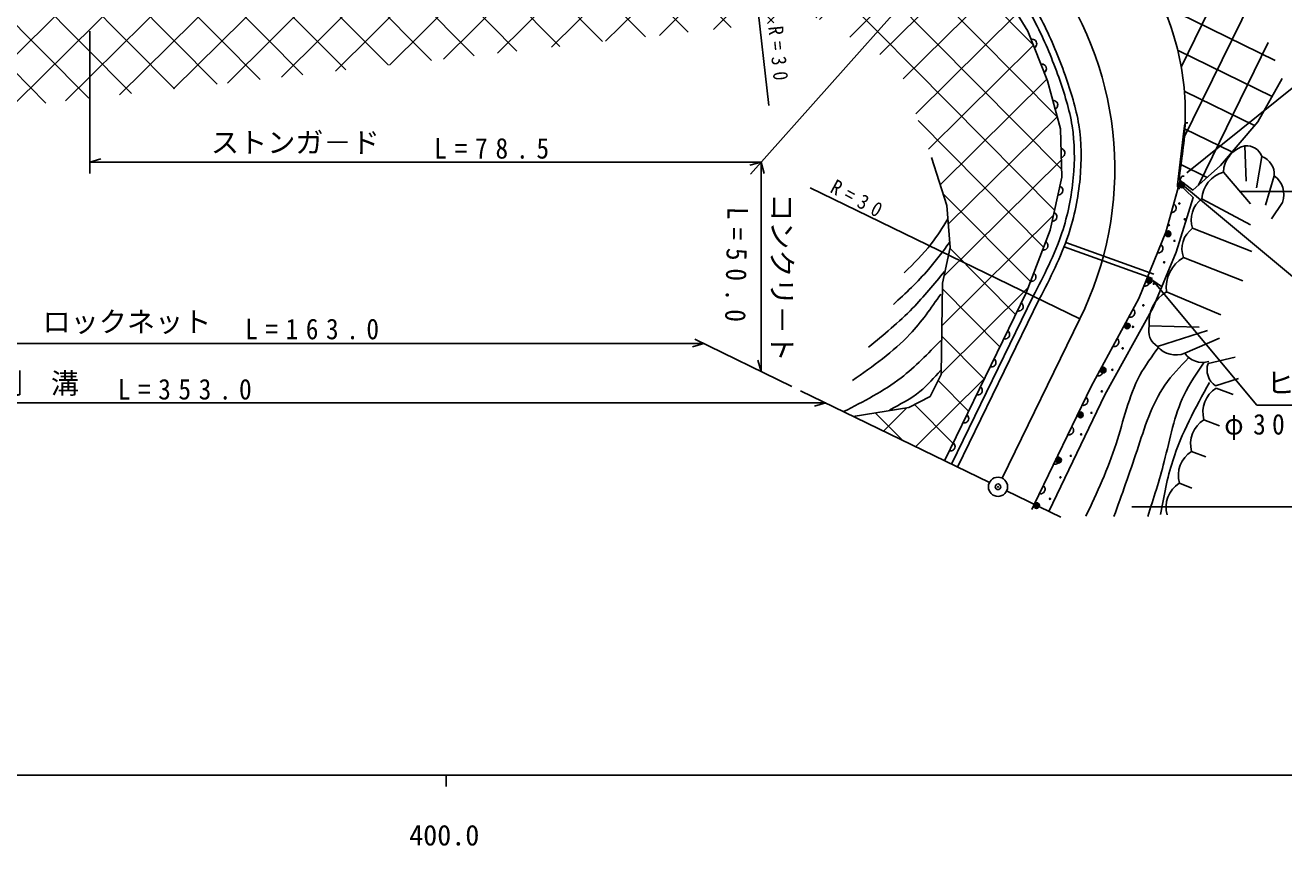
# Model space of a CAD drawing. Units: millimetres, scale not verified. Extents: x 40000 to 680000, y 20000 to 380000.
# Drawn here: x 430600 to 542453, y 198715 to 271673 of the extents above; entities that cross this region are included whole.
import ezdxf
from ezdxf.enums import TextEntityAlignment as Align

# ---------------------------------------------------------------- set-up
doc = ezdxf.new("R2010")
doc.units = ezdxf.units.MM
doc.header["$LTSCALE"] = 1000
doc.header["$PDMODE"] = 32
doc.header["$PDSIZE"] = 500
doc.layers.add('M-BGD', color=7, linetype='Continuous', lineweight=25)
doc.layers.add('M-TTL-BAND', color=7, linetype='Continuous', lineweight=25)
doc.layers.add('M-OTRS', color=6, linetype='Continuous')
doc.styles.add('ＭＳ ゴシック', font='')
doc.styles.get('ＭＳ ゴシック').set_extended_font_data('MS Gothic')

msp = doc.modelspace()

# ---------------------------------------------------------------- hatches: boundary and pattern name
at = {"layer": 'M-BGD'}
h = msp.add_hatch(dxfattribs=at)
h.set_pattern_fill('USER', color=256, style=0, pattern_type=2)
h.set_pattern_definition([(153.9465, (-17164, 822254), (-1317.63, -2695.153), []), (243.9465, (-17164, 822254), (2695.153, -1317.63), [])])
h.paths.add_polyline_path([(517102, 287630), (521024, 285157), (523569, 283340), (526581, 280691), (529438, 277470), (531723, 273367), (532918, 269887), (533645, 266355), (533697, 262927), (533068, 257976), (534372, 257006), (536813, 259187), (540138, 263083), (542319, 266926), (535359, 284690), (524556, 290767), (519310, 292689)])
h = msp.add_hatch(dxfattribs=at)
h.set_pattern_fill('USER', color=256, style=0, pattern_type=2)
h.set_pattern_definition([(224.7129, (-7607, 773189), (2110.664, -2131.923), []), (314.7129, (-7607, 773189), (2131.923, 2110.664), [])])
h.paths.add_polyline_path([(406016, 274215), (413474, 274929), (436494, 277823), (436533, 277123), (482659, 282924), (499306, 282841), (504899, 282073), (509407, 280395), (513435, 278045), (517271, 275120), (519716, 271140), (521443, 266729), (522593, 262461), (522737, 258145), (521682, 253446), (519549, 247873), (512287, 232954), (504195, 236893), (509138, 237697), (511023, 238668), (511994, 240610), (512108, 248722), (512794, 251921), (512508, 255634), (511137, 259919), (508197, 268117), (500953, 272311), (430234, 264505), (424589, 267102), (419451, 268513), (413693, 269078), (406016, 268626)])

# ---------------------------------------------------------------- linework, layer by layer
for p, q in [((493942, 288674), (496677, 264541)), ((495050, 258433), (511849, 277298)), ((436338, 271146), (436338, 258495)), ((545784, 268169), (533833, 258552)), ((538993, 260959), (539114, 257804)), ((436338, 259495), (437338, 259775)), ((540510, 259988), (540024, 257197)), ((436338, 259495), (495996, 259495)), ((495996, 259495), (494996, 259215)), ((495996, 240885), (495996, 259495)), ((495996, 259495), (496276, 258495)), ((537081, 258592), (539478, 255801)), ((533138, 257533), (531953, 253271)), ((533272, 258014), (533138, 257533)), ((545037, 247815), (533272, 257619)), ((541602, 258289), (540813, 255680)), ((500364, 257212), (524314, 245553)), ((535170, 256226), (539478, 253920)), ((538616, 256896), (564047, 256896)), ((542330, 255922), (541359, 254466)), ((531953, 253271), (529581, 247378)), ((534350, 253616), (539600, 251553)), ((522935, 251979), (530778, 249162)), ((523070, 252355), (530913, 249538)), ((533531, 251007), (538811, 248944)), ((530826, 248966), (531682, 248378)), ((519549, 247873), (512287, 232954)), ((512917, 232648), (520178, 247566)), ((513456, 232385), (520718, 247304)), ((529581, 247378), (525319, 239559)), ((532014, 247973), (536869, 245909)), ((524314, 245553), (517425, 231399)), ((530497, 244938), (534927, 244817)), ((531225, 243118), (535655, 244514)), ((533653, 242511), (536747, 243846)), ((405470, 243363), (490904, 243363)), ((490904, 243363), (489904, 243083)), ((498729, 239554), (490105, 243752)), ((495996, 240885), (495716, 241885)), ((535716, 241601), (538143, 242147)), ((525319, 239559), (520262, 229073)), ((536383, 239598), (538415, 240276)), ((536444, 239416), (537952, 238833)), ((516288, 231007), (499513, 239172)), ((501738, 238089), (427031, 238089)), ((501738, 238089), (500738, 237809)), ((535352, 236594), (536731, 236060)), ((534259, 233773), (535511, 233288)), ((533167, 230951), (534291, 230516)), ((517817, 230263), (522625, 227922)), ((520262, 229073), (520044, 228622)), ((564047, 228855), (528958, 228855))]:
    msp.add_line(p, q, dxfattribs=at)
for points in [[(513435, 278045), (517271, 275120), (519716, 271140), (521443, 266729), (522593, 262461), (522737, 258145), (521682, 253446), (519549, 247873), (512287, 232954)], [(520294, 269665), (520371, 269730), (520428, 269804), (520474, 269907), (520489, 269999), (520484, 270100), (520437, 270220), (520373, 270297), (520299, 270354), (520195, 270400), (520103, 270415), (520002, 270410)], [(521157, 267459), (521234, 267524), (521292, 267598), (521337, 267701), (521352, 267793), (521347, 267895), (521301, 268014), (521236, 268091), (521162, 268148), (521058, 268194), (520966, 268209), (520865, 268204)], [(542319, 266926), (540138, 263083), (536813, 259187), (534372, 257006), (533128, 257940)], [(522122, 264209), (522206, 264265), (522271, 264332), (522328, 264430), (522353, 264520), (522359, 264621), (522326, 264744), (522270, 264829), (522203, 264893), (522105, 264950), (522015, 264975), (521914, 264981)], [(533635, 262732), (533645, 262811), (533661, 262860), (533697, 262916), (533732, 262952), (533775, 262977), (533838, 263000), (533889, 263004), (533919, 263000)], [(533635, 262732), (533576, 262235), (533068, 257976), (533009, 257479)], [(522679, 259904), (522774, 259939), (522852, 259989), (522929, 260072), (522974, 260154), (523003, 260251), (522999, 260378), (522964, 260473), (522913, 260552), (522831, 260629), (522749, 260674), (522652, 260703)], [(504195, 236893), (509138, 237697), (511023, 238668), (511994, 240611), (512108, 248722), (512794, 251921), (512508, 255634), (511137, 259919)], [(520262, 229073), (525319, 239559), (529581, 247378), (531953, 253271), (533138, 257533), (534398, 256347), (532879, 251492), (530841, 246563), (526542, 238817), (521558, 228442)], [(522386, 256580), (522487, 256591), (522575, 256620), (522671, 256680), (522735, 256748), (522787, 256835), (522815, 256960), (522805, 257060), (522776, 257149), (522715, 257244), (522648, 257309), (522561, 257361)], [(533221, 257152), (533182, 257157), (533125, 257183), (533078, 257219), (533035, 257275), (533011, 257328), (532999, 257400), (533009, 257479)], [(533272, 258014), (533294, 258091), (533317, 258137), (533362, 258187), (533402, 258217), (533448, 258235), (533514, 258248), (533565, 258244), (533594, 258236)], [(532438, 255016), (532539, 255021), (532629, 255046), (532728, 255102), (532795, 255166), (532852, 255250), (532886, 255373), (532881, 255474), (532856, 255564), (532801, 255663), (532737, 255731), (532653, 255787)], [(521858, 254231), (521959, 254241), (522048, 254270), (522143, 254331), (522208, 254398), (522260, 254485), (522288, 254610), (522278, 254711), (522248, 254799), (522188, 254895), (522120, 254959), (522034, 255011)], [(521006, 251679), (521107, 251675), (521199, 251691), (521302, 251737), (521376, 251795), (521440, 251873), (521486, 251993), (521490, 252094), (521474, 252185), (521428, 252289), (521370, 252362), (521292, 252426)], [(531210, 251427), (531311, 251420), (531403, 251435), (531507, 251479), (531582, 251536), (531647, 251613), (531695, 251732), (531701, 251833), (531687, 251925), (531642, 252029), (531586, 252103), (531509, 252169)], [(519939, 248892), (520040, 248888), (520132, 248904), (520236, 248950), (520309, 249008), (520373, 249086), (520419, 249206), (520423, 249307), (520407, 249399), (520361, 249502), (520304, 249575), (520225, 249640)], [(530024, 248480), (530125, 248474), (530217, 248489), (530322, 248533), (530396, 248589), (530461, 248667), (530509, 248785), (530515, 248886), (530501, 248978), (530456, 249083), (530400, 249157), (530323, 249222)], [(530826, 248966), (540068, 237898), (553152, 237898)], [(518769, 246270), (518869, 246257), (518962, 246265), (519069, 246302), (519147, 246353), (519218, 246425), (519274, 246540), (519287, 246640), (519279, 246733), (519242, 246840), (519191, 246918), (519119, 246989)], [(528679, 245724), (528779, 245706), (528872, 245710), (528980, 245742), (529061, 245789), (529135, 245858), (529196, 245970), (529214, 246070), (529210, 246163), (529178, 246272), (529131, 246352), (529062, 246426)], [(517559, 243783), (517659, 243770), (517752, 243778), (517859, 243815), (517937, 243866), (518008, 243938), (518064, 244054), (518077, 244154), (518069, 244247), (518032, 244354), (517981, 244432), (517909, 244503)], [(527258, 243117), (527358, 243099), (527451, 243103), (527560, 243135), (527640, 243182), (527714, 243251), (527775, 243364), (527793, 243463), (527789, 243557), (527757, 243665), (527710, 243746), (527641, 243820)], [(516348, 241297), (516449, 241284), (516541, 241292), (516648, 241329), (516727, 241380), (516797, 241452), (516853, 241567), (516867, 241667), (516859, 241760), (516822, 241867), (516771, 241946), (516698, 242016)], [(525838, 240511), (525937, 240493), (526031, 240497), (526139, 240529), (526219, 240576), (526294, 240645), (526355, 240757), (526373, 240857), (526369, 240950), (526337, 241059), (526290, 241139), (526221, 241213)], [(515138, 238811), (515238, 238797), (515331, 238806), (515438, 238842), (515516, 238893), (515587, 238966), (515643, 239081), (515656, 239181), (515648, 239274), (515611, 239381), (515560, 239459), (515488, 239530)], [(524513, 237888), (524613, 237875), (524706, 237883), (524813, 237921), (524891, 237972), (524962, 238044), (525017, 238160), (525030, 238260), (525022, 238353), (524984, 238460), (524933, 238538), (524860, 238608)], [(513928, 236324), (514028, 236311), (514121, 236319), (514228, 236356), (514306, 236407), (514377, 236479), (514433, 236594), (514446, 236695), (514438, 236788), (514401, 236895), (514350, 236973), (514278, 237044)], [(523249, 235266), (523349, 235253), (523442, 235262), (523549, 235299), (523627, 235350), (523697, 235423), (523753, 235538), (523766, 235638), (523757, 235731), (523720, 235838), (523669, 235916), (523596, 235987)], [(512717, 233838), (512818, 233825), (512911, 233833), (513018, 233870), (513096, 233921), (513166, 233993), (513223, 234108), (513236, 234208), (513228, 234301), (513191, 234408), (513140, 234486), (513067, 234557)], [(521984, 232645), (522085, 232632), (522178, 232640), (522284, 232678), (522362, 232729), (522433, 232801), (522488, 232917), (522501, 233017), (522493, 233110), (522456, 233217), (522404, 233295), (522332, 233365)], [(520720, 230023), (520820, 230010), (520913, 230019), (521020, 230056), (521098, 230107), (521169, 230180), (521224, 230295), (521237, 230395), (521229, 230488), (521191, 230595), (521140, 230673), (521067, 230744)]]:
    msp.add_lwpolyline(points, dxfattribs=at)
for centre, radius in [((533379, 257466), 250), ((533379, 257466), 150), ((533379, 257466), 50), ((533163, 255823), 50), ((532241, 253912), 50), ((533657, 254407), 50), ((532165, 253130), 250), ((532165, 253130), 150), ((532165, 253130), 50), ((532736, 252496), 50), ((531814, 250585), 50), ((530495, 248979), 250), ((530495, 248979), 150), ((530495, 248979), 50), ((530893, 248674), 50), ((529971, 246764), 50), ((528533, 244933), 250), ((528533, 244933), 150), ((528533, 244933), 50), ((529050, 244853), 50), ((528128, 242942), 50), ((526391, 241004), 250), ((526391, 241004), 150), ((526391, 241004), 50), ((527207, 241032), 50), ((526285, 239121), 50), ((524374, 237025), 250), ((524374, 237025), 150), ((525364, 237210), 50), ((524374, 237025), 50), ((524442, 235299), 50), ((522431, 232995), 250), ((522431, 232995), 150), ((522431, 232995), 50), ((523521, 233389), 50), ((517053, 230635), 850), ((517053, 230635), 34), ((522599, 231478), 50), ((521678, 229567), 50), ((520487, 228964), 250), ((520487, 228964), 150), ((520487, 228964), 50)]:
    msp.add_circle(centre, radius, dxfattribs=at)
for centre, radius, start, end in [((497436, 258878), 30000, 333.62958, 96.68817), ((539642, 258479), 2564, 104.6805, 177.46441), ((539104, 259462), 1501, 20.51086, 94.25065), ((539923, 258410), 1683, 355.86533, 69.60512), ((537731, 256112), 2564, 104.6805, 177.46441), ((540388, 256620), 2064, 340.23283, 53.97263), ((536500, 254375), 2279, 125.70024, 199.44003), ((535680, 251765), 2279, 125.70024, 199.44003), ((535122, 248315), 3127, 120.5859, 186.284), ((533605, 245281), 3127, 120.5859, 186.284), ((532075, 244514), 1634, 164.93152, 238.67131), ((532843, 244433), 2085, 219.09386, 292.83365), ((535200, 243563), 1871, 214.20546, 287.94525), ((537385, 241045), 1759, 161.56506, 235.30484), ((537799, 237269), 2539, 122.2628, 195.41468), ((536707, 234447), 2539, 122.2628, 195.41468), ((535615, 231626), 2539, 122.2628, 195.41468), ((534522, 228804), 2539, 122.2628, 195.41468)]:
    msp.add_arc(centre, radius, start, end, dxfattribs=at)
for points, knots in [([(517102, 287630), (519305, 286277), (521507, 284923), (523562, 283345), (525763, 281654), (527795, 279705), (529401, 277444), (530992, 275203), (532164, 272656), (532880, 269990), (533483, 267740), (533761, 265407), (533687, 263095), (533632, 261369), (533380, 259654), (533128, 257940)], [0, 0, 0, 0, 1, 1, 1, 2, 2, 2, 3, 3, 3, 4, 4, 4, 5, 5, 5, 5]), ([(494440, 284043), (496121, 284079), (497803, 284116), (499466, 283956), (501304, 283779), (503120, 283362), (504912, 282874), (506529, 282433), (508126, 281934), (509659, 281268), (511167, 280590), (512593, 279745), (513987, 278825), (515400, 277881), (516772, 276862), (517897, 275613), (518960, 274414), (519797, 273016), (520535, 271578), (521274, 270102), (521892, 268590), (522454, 267041), (522949, 265622), (523400, 264189), (523641, 262712), (523875, 261195), (523887, 259642), (523746, 258105), (523593, 256440), (523260, 254793), (522734, 253218), (522080, 251260), (521129, 249413), (520178, 247566)], [0, 0, 0, 0, 1, 1, 1, 2, 2, 2, 3, 3, 3, 4, 4, 4, 5, 5, 5, 6, 6, 6, 7, 7, 7, 8, 8, 8, 9, 9, 9, 10, 10, 10, 11, 11, 11, 11]), ([(494450, 284643), (496149, 284678), (497849, 284714), (499530, 284552), (501398, 284373), (503245, 283950), (505067, 283453), (506715, 283004), (508342, 282494), (509904, 281816), (511445, 281123), (512902, 280261), (514327, 279319), (515778, 278348), (517186, 277298), (518344, 276014), (519439, 274778), (520304, 273341), (521064, 271861), (521818, 270357), (522449, 268816), (523021, 267237), (523528, 265783), (523988, 264313), (524235, 262799), (524476, 261235), (524489, 259635), (524343, 258050), (524187, 256341), (523845, 254649), (523304, 253032), (522643, 251054), (521684, 249186), (520725, 247319)], [0, 0, 0, 0, 1, 1, 1, 2, 2, 2, 3, 3, 3, 4, 4, 4, 5, 5, 5, 6, 6, 6, 7, 7, 7, 8, 8, 8, 9, 9, 9, 10, 10, 10, 11, 11, 11, 11]), ([(508727, 249665), (509565, 250487), (510403, 251308), (511115, 252230), (511655, 252928), (512122, 253685), (512589, 254441)], [0, 0, 0, 0, 1, 1, 1, 2, 2, 2, 2]), ([(507754, 246835), (508837, 247840), (509919, 248846), (510879, 249960), (511536, 250722), (512136, 251535), (512736, 252348)], [0, 0, 0, 0, 1, 1, 1, 2, 2, 2, 2]), ([(505543, 243032), (506895, 244147), (508247, 245262), (509464, 246511), (510469, 247541), (511381, 248662), (512294, 249783)], [0, 0, 0, 0, 1, 1, 1, 2, 2, 2, 2]), ([(504111, 240088), (505926, 241350), (507742, 242613), (509226, 244198), (510243, 245285), (511104, 246522), (511966, 247760)], [0, 0, 0, 0, 1, 1, 1, 2, 2, 2, 2]), ([(503332, 237313), (505105, 238219), (506877, 239125), (508432, 240320), (509709, 241300), (510839, 242476), (511970, 243651)], [0, 0, 0, 0, 1, 1, 1, 2, 2, 2, 2]), ([(524865, 228013), (525846, 230119), (526827, 232225), (527545, 234450), (528210, 236514), (528649, 238679), (529669, 240560), (530133, 241416), (530718, 242214), (531302, 243011)], [0, 0, 0, 0, 1, 1, 1, 2, 2, 2, 3, 3, 3, 3]), ([(527349, 227980), (528049, 229923), (528749, 231867), (529407, 233862), (530076, 235886), (530701, 237962), (531891, 239678), (532492, 240545), (533237, 241321), (533982, 242096)], [0, 0, 0, 0, 1, 1, 1, 2, 2, 2, 3, 3, 3, 3]), ([(530355, 227980), (530878, 229599), (531402, 231218), (531825, 232881), (532336, 234888), (532701, 236959), (533590, 238796), (534082, 239813), (534734, 240758), (535387, 241704)], [0, 0, 0, 0, 1, 1, 1, 2, 2, 2, 3, 3, 3, 3]), ([(507401, 237460), (508349, 237955), (509297, 238450), (510113, 239111), (510793, 239663), (511381, 240330), (511970, 240998)], [0, 0, 0, 0, 1, 1, 1, 2, 2, 2, 2]), ([(531499, 228176), (531793, 229788), (532088, 231401), (532577, 232947), (533346, 235376), (534595, 237642), (535844, 239907)], [0, 0, 0, 0, 1, 1, 1, 2, 2, 2, 2])]:
    msp.add_open_spline(points, degree=3, knots=knots, dxfattribs=at)
at = {"layer": 'M-OTRS'}
msp.add_point((517053, 230635), dxfattribs=at)
at = {"layer": 'M-TTL-BAND'}
for p, q in [((40000, 205000), (579000, 205000)), ((468000, 205000), (468000, 204000))]:
    msp.add_line(p, q, dxfattribs=at)

# ---------------------------------------------------------------- texts
at = {"layer": 'M-BGD', "style": 'ＭＳ ゴシック'}
for s, p in [('ストンガ－ド', (447109, 259781)), ('ロックネット', (432141, 243840)), ('側\u3000溝', (427882, 238364)), ('ヒュ－ム管', (540902, 238398))]:
    msp.add_text(s, height=1833, dxfattribs=at).set_placement(p, align=Align.BOTTOM_LEFT)
msp.add_text('コンクリ－ト', height=1833, rotation=270, dxfattribs=at).set_placement((496392, 256739), align=Align.BOTTOM_LEFT)
at = {"layer": 'M-BGD', "attachment_point": 7, "style": 'ＭＳ ゴシック'}
for s, insert, char_height, rotation in [('\\T1.67;\\W0.9;R=30', (496616, 271530), 1320, 275.7), ('\\T1.67;\\W0.9;R=30', (502030, 256847), 1320, 331.5), ('\\T1.62;\\W0.9;L=50.0', (492985, 255522), 1833, 268.8)]:
    msp.add_mtext(s, dxfattribs=dict(at, insert=insert, char_height=char_height, rotation=rotation))
at = {"layer": 'M-BGD', "char_height": 1833, "attachment_point": 7, "style": 'ＭＳ ゴシック'}
for s, insert in [('\\T1.62;\\W0.9;L=78.5', (466944, 259781)), ('\\T1.6;\\W0.9;L=163.0', (450151, 243719)), ('\\T1.6;\\W0.9;L=353.0', (438834, 238364)), ('\\T1.5;\\W0.9;φ300\\~L=8.5', (537167, 234781))]:
    msp.add_mtext(s, dxfattribs=dict(at, insert=insert))
at = {"layer": 'M-TTL-BAND', "style": 'ＭＳ ゴシック'}
msp.add_text('400.0', height=1833, dxfattribs=at).set_placement((467844, 198195), align=Align.BOTTOM_CENTER)

doc.saveas('drawing.dxf')
